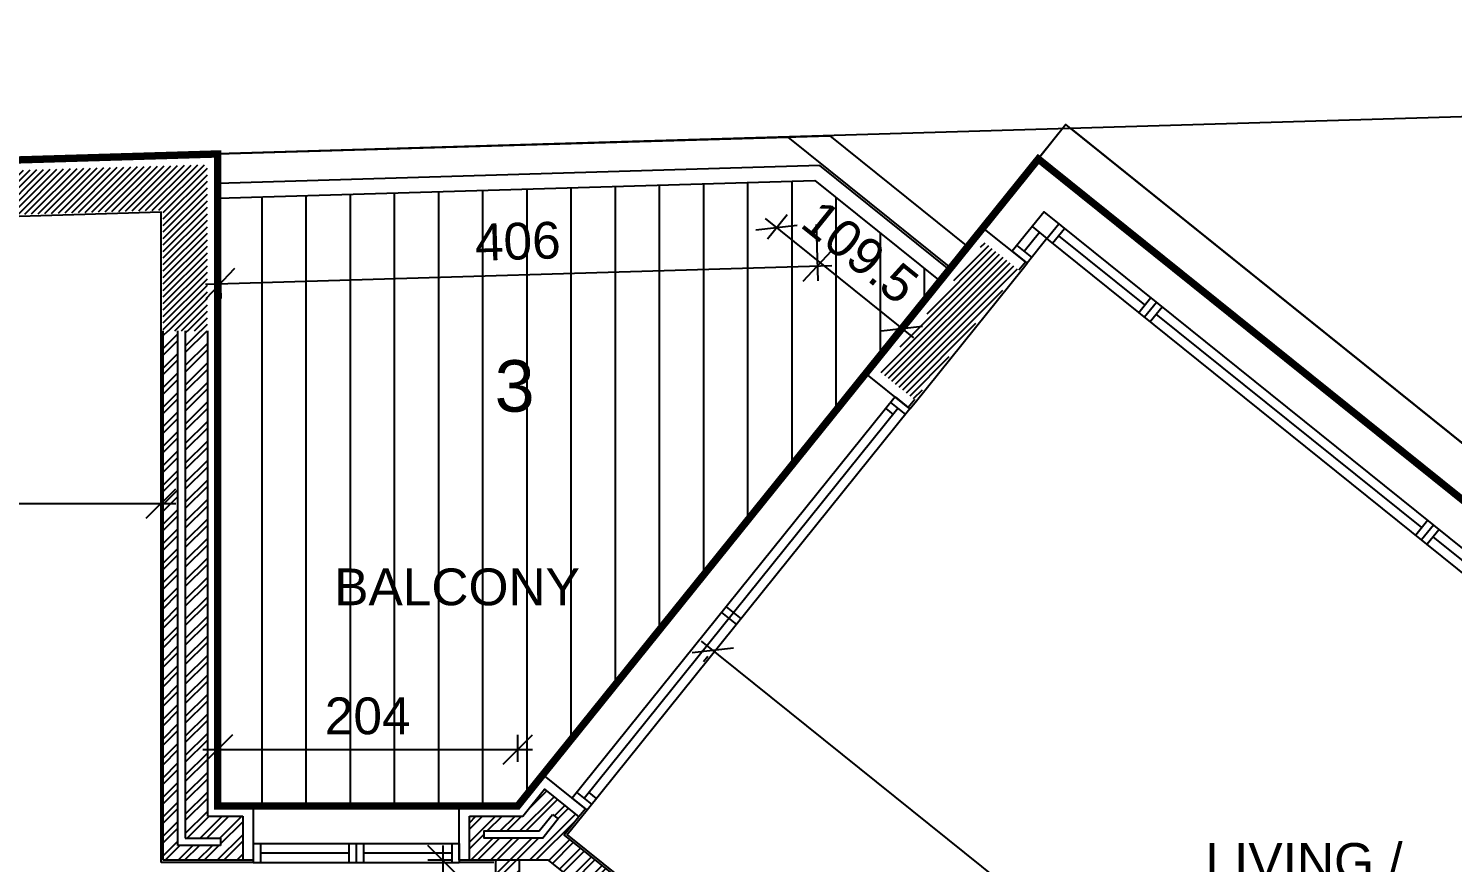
# Model space of a CAD drawing. Extents: x 0 to 47, y -4.1 to 58.5.
# Drawn here: x 8.91 to 18.59, y 52.78 to 58.45 of the extents above; entities that cross this region are included whole.
import ezdxf
from ezdxf.enums import TextEntityAlignment as Align

# ---------------------------------------------------------------- set-up
doc = ezdxf.new("R2010")
doc.units = 0
doc.header["$MEASUREMENT"] = 0
doc.header["$PDMODE"] = 35
doc.header["$PDSIZE"] = 0.3
doc.linetypes.add('HIDDEN2', pattern=[0.1875, 0.125, -0.0625])
doc.layers.get('0').update_dxf_attribs({"linetype": 'CONTINUOUS'})
doc.layers.get('DEFPOINTS').update_dxf_attribs({"linetype": 'CONTINUOUS'})
for name, color, linetype in [('A-ALU', 9, 'CONTINUOUS'), ('A-AREAS', 6, 'CONTINUOUS'), ('A-AREAS-TXT', 6, 'CONTINUOUS'), ('A-BALUST', 1, 'CONTINUOUS'), ('a-dim', 3, 'CONTINUOUS'), ('A-HATCH-CONC', 8, 'CONTINUOUS'), ('A-HATCH-WALL', 8, 'CONTINUOUS'), ('A-NOMENCLATURE', 3, 'CONTINUOUS'), ('A-PLASTER', 8, 'CONTINUOUS'), ('A-PROJ1H', 9, 'HIDDEN2'), ('A-PROJECTION', 9, 'CONTINUOUS'), ('a-revetement', 1, 'CONTINUOUS'), ('A-TILES', 137, 'CONTINUOUS'), ('A-WALL', 4, 'CONTINUOUS'), ('areaexe', 2, 'CONTINUOUS'), ('Parcelle$0$N-PLOT', 5, 'CONTINUOUS')]:
    doc.layers.add(name, color=color, linetype=linetype)
doc.styles.add('A100-STEXT', font='Arial Regular.ttf', dxfattribs={"height": 0.25})
doc.dimstyles.new('A100-DIM', dxfattribs={"dimtxt": 0.25, "dimasz": 0.2, "dimexe": 0.1, "dimexo": 0.3, "dimgap": 0.1, "dimtad": 1, "dimlfac": 100, "dimrnd": 0.5, "dimdsep": 46, "dimtxsty": 'A100-STEXT', "dimblk1": 'OBLIQUE', "dimblk2": 'OBLIQUE', "dimsah": 1, "dimcen": -0.05, "dimdle": 0.1, "dimclrd": 15, "dimclre": 15, "dimclrt": 256, "dimadec": 0, "dimazin": 0, "dimtfac": 0.28, "dimtix": 1, "dimtmove": 2, "dimatfit": 3, "dimldrblk": 'OBLIQUE', "dimfxl": 1, "dimtolj": 1, "dimarcsym": 0})
pattern_1 = [(45, (190.47489, 7e-11), (-0.06629126, 0.06629126), []), (45, (190.519085, 7e-11), (-0.06629126, 0.06629126), [])]

# ---------------------------------------------------------------- blocks, each defined once
blk = doc.blocks.new('_OBLIQUE')
at = {"color": 0, "linetype": 'ByBlock'}
blk.add_line((-0.5, -0.5), (0.5, 0.5), dxfattribs=at)
blk = doc.blocks.new('*D139')
at = {"layer": 'a-dim', "color": 15, "lineweight": -2, "transparency": 16777216}
for p, q in [((13.4836, 54.2894), (22.0166, 47.4272)), ((13.5292, 54.1866), (13.4989, 54.1488)), ((21.9064, 47.4497), (21.876, 47.4119))]:
    blk.add_line(p, q, dxfattribs=at)
at = {"layer": 'DEFPOINTS', "color": 0, "transparency": 16777216}
for p in [(13.7172, 54.4203), (22.0944, 47.6834), (21.9387, 47.4898)]:
    blk.add_point(p, dxfattribs=at)
at = {"layer": 'a-dim', "color": 15, "lineweight": -2, "transparency": 16777216, "xscale": 0.2, "yscale": 0.2, "zscale": 0.2}
for p, rotation in [((13.5616, 54.2268), 141.1937093680309), ((21.9387, 47.4898), 321.1937093680309)]:
    blk.add_blockref('_OBLIQUE', p, dxfattribs=dict(at, rotation=rotation))
at = {"layer": 'a-dim', "transparency": 16777216, "insert": (17.2562, 51.5477), "char_height": 0.25, "attachment_point": 5, "rotation": 321.19371, "style": 'A100-STEXT'}
blk.add_mtext('\\A1;1075', dxfattribs=at)
blk = doc.blocks.new('A$C45441731')
at = {"layer": 'A-ALU'}
for p, q in [((10.4384, 52.915), (11.8389, 52.915)), ((10.4384, 52.915), (10.4384, 52.785)), ((10.4884, 52.915), (10.4884, 52.785)), ((10.4884, 52.85), (11.0886, 52.85)), ((11.0886, 52.915), (11.0886, 52.785)), ((11.1386, 52.915), (11.1386, 52.785)), ((11.1886, 52.915), (11.1886, 52.785)), ((11.1886, 52.85), (11.7889, 52.85)), ((11.7889, 52.915), (11.7889, 52.785)), ((11.8389, 52.915), (11.8389, 52.785)), ((10.4384, 52.785), (11.8389, 52.785))]:
    blk.add_line(p, q, dxfattribs=at)
blk = doc.blocks.new('A$C7E5E5C8D')
at = {"layer": 'A-ALU'}
for p, q in [((14.8, 55.9503), (12.6066, 53.2228)), ((14.8, 55.9503), (14.9013, 55.8688)), ((14.8194, 55.8706), (12.6886, 53.2211)), ((14.9013, 55.8688), (12.7079, 53.1414)), ((14.7374, 55.8723), (14.788, 55.8316)), ((14.7687, 55.9113), (14.87, 55.8298)), ((13.6219, 54.4852), (13.7232, 54.4038)), ((13.6532, 54.5242), (13.7545, 54.4427)), ((12.6066, 53.2228), (12.7079, 53.1414)), ((12.638, 53.2618), (12.7393, 53.1803)), ((12.7199, 53.26), (12.7706, 53.2193))]:
    blk.add_line(p, q, dxfattribs=at)
blk = doc.blocks.new('A$C27EE2B71')
at = {"layer": 'A-ALU'}
for p, q in [((15.7307, 57.1075), (15.832, 57.026)), ((15.8709, 56.9947), (15.9524, 57.096)), ((15.5959, 56.9399), (15.6972, 56.8585)), ((15.6273, 56.9789), (15.7286, 56.8974)), ((16.4554, 56.5247), (16.5369, 56.626)), ((16.4944, 56.4933), (16.5758, 56.5946)), ((16.5333, 56.462), (16.6148, 56.5633)), ((18.4188, 55.1125), (18.3373, 55.0112)), ((18.3763, 54.9799), (18.4578, 55.0812)), ((18.4967, 55.0498), (18.4152, 54.9485))]:
    blk.add_line(p, q, dxfattribs=at)
for points in [[(19.1201, 54.5485), (15.8121, 57.2088), (15.5959, 56.9399)], [(15.832, 57.026), (15.9134, 57.1273)], [(15.7813, 57.0668), (15.6779, 56.9382)], [(19.0387, 54.4472), (15.832, 57.026), (15.6972, 56.8585)], [(16.4961, 56.5753), (15.9117, 57.0453)], [(18.3781, 55.0619), (16.574, 56.5127)], [(19.0404, 54.5292), (18.456, 54.9992)]]:
    blk.add_lwpolyline(points, dxfattribs=at)
blk = doc.blocks.new('*D179')
at = {"layer": 'a-dim', "color": 15, "lineweight": -2, "transparency": 16777216}
for p, q in [((4.9434, 55.2262), (9.9134, 55.2262)), ((5.0434, 55), (5.0434, 55.1262)), ((9.8134, 55), (9.8134, 55.1262))]:
    blk.add_line(p, q, dxfattribs=at)
at = {"layer": 'DEFPOINTS', "color": 0, "transparency": 16777216}
for p in [(5.0434, 55.3), (9.8134, 55.3), (9.8134, 55.2262)]:
    blk.add_point(p, dxfattribs=at)
at = {"layer": 'a-dim', "color": 15, "lineweight": -2, "transparency": 16777216, "xscale": 0.2, "yscale": 0.2, "zscale": 0.2, "rotation": 180}
blk.add_blockref('_OBLIQUE', (5.0434, 55.2262), dxfattribs=at)
at = {"layer": 'a-dim', "color": 15, "lineweight": -2, "transparency": 16777216, "xscale": 0.2, "yscale": 0.2, "zscale": 0.2}
blk.add_blockref('_OBLIQUE', (9.8134, 55.2262), dxfattribs=at)
at = {"layer": 'a-dim', "transparency": 16777216, "insert": (7.4284, 55.4512), "char_height": 0.25, "attachment_point": 5, "style": 'A100-STEXT'}
blk.add_mtext('\\A1;477', dxfattribs=at)
blk = doc.blocks.new('*D182')
at = {"layer": 'a-dim', "color": 15, "lineweight": -2, "transparency": 16777216}
for p, q in [((11.7271, 52.9), (11.7271, 49.465)), ((11.7884, 52.8), (11.6271, 52.8)), ((11.7884, 49.565), (11.6271, 49.565))]:
    blk.add_line(p, q, dxfattribs=at)
at = {"layer": 'DEFPOINTS', "color": 0, "transparency": 16777216}
for p in [(12.0884, 52.8), (11.7271, 49.565), (12.0884, 49.565)]:
    blk.add_point(p, dxfattribs=at)
at = {"layer": 'a-dim', "color": 15, "lineweight": -2, "transparency": 16777216, "xscale": 0.2, "yscale": 0.2, "zscale": 0.2}
for p, rotation in [((11.7271, 52.8), 90), ((11.7271, 49.565), 270)]:
    blk.add_blockref('_OBLIQUE', p, dxfattribs=dict(at, rotation=rotation))
at = {"layer": 'a-dim', "transparency": 16777216, "insert": (11.4994, 51.1825), "char_height": 0.25, "attachment_point": 5, "rotation": 90, "style": 'A100-STEXT'}
blk.add_mtext('\\A1;323.5', dxfattribs=at)
blk = doc.blocks.new('*D188')
at = {"layer": 'a-dim', "color": 15, "lineweight": -2, "transparency": 16777216}
for p, q in [((10.1984, 53.47), (10.1984, 53.6527)), ((12.2369, 53.47), (12.2369, 53.6527)), ((10.0984, 53.5527), (12.3369, 53.5527))]:
    blk.add_line(p, q, dxfattribs=at)
at = {"layer": 'DEFPOINTS', "color": 0, "transparency": 16777216}
for p in [(12.2369, 53.5527), (10.1984, 53.17), (12.2369, 53.17)]:
    blk.add_point(p, dxfattribs=at)
at = {"layer": 'a-dim', "color": 15, "lineweight": -2, "transparency": 16777216, "xscale": 0.2, "yscale": 0.2, "zscale": 0.2, "rotation": 180}
blk.add_blockref('_OBLIQUE', (10.1984, 53.5527), dxfattribs=at)
at = {"layer": 'a-dim', "color": 15, "lineweight": -2, "transparency": 16777216, "xscale": 0.2, "yscale": 0.2, "zscale": 0.2}
blk.add_blockref('_OBLIQUE', (12.2369, 53.5527), dxfattribs=at)
at = {"layer": 'a-dim', "transparency": 16777216, "insert": (11.2176, 53.7803), "char_height": 0.25, "attachment_point": 5, "style": 'A100-STEXT'}
blk.add_mtext('\\A1;204', dxfattribs=at)
blk = doc.blocks.new('*D189')
at = {"layer": 'a-dim', "color": 15, "lineweight": -2, "transparency": 16777216}
for p, q in [((14.2634, 57.1222), (14.2747, 56.74)), ((10.2073, 57.0015), (10.2187, 56.6193)), ((10.1157, 56.7162), (14.3717, 56.8429))]:
    blk.add_line(p, q, dxfattribs=at)
at = {"layer": 'DEFPOINTS', "color": 0, "transparency": 16777216}
for p in [(14.2544, 57.4221), (10.1984, 57.3013), (14.2718, 56.8399)]:
    blk.add_point(p, dxfattribs=at)
at = {"layer": 'a-dim', "color": 15, "lineweight": -2, "transparency": 16777216, "xscale": 0.2, "yscale": 0.2, "zscale": 0.2}
for p, rotation in [((14.2718, 56.8399), 1.704778622512064), ((10.2157, 56.7192), 181.7047786225121)]:
    blk.add_blockref('_OBLIQUE', p, dxfattribs=dict(at, rotation=rotation))
at = {"layer": 'a-dim', "transparency": 16777216, "insert": (12.237, 57.0071), "char_height": 0.25, "attachment_point": 5, "rotation": 1.70478, "style": 'A100-STEXT'}
blk.add_mtext('\\A1;406', dxfattribs=at)
blk = doc.blocks.new('*D190')
at = {"layer": 'a-dim', "color": 15, "lineweight": -2, "transparency": 16777216}
for p, q in [((14.0664, 57.1883), (13.9326, 57.0218)), ((13.9173, 57.1624), (14.9245, 56.3524)), ((14.9178, 56.5036), (14.7839, 56.3372))]:
    blk.add_line(p, q, dxfattribs=at)
at = {"layer": 'DEFPOINTS', "color": 0, "transparency": 16777216}
for p in [(14.2544, 57.4221), (15.1058, 56.7374), (14.8466, 56.4151)]:
    blk.add_point(p, dxfattribs=at)
at = {"layer": 'a-dim', "color": 15, "lineweight": -2, "transparency": 16777216, "xscale": 0.2, "yscale": 0.2, "zscale": 0.2}
for p, rotation in [((13.9952, 57.0997), 141.1937093753116), ((14.8466, 56.4151), 321.1937093753116)]:
    blk.add_blockref('_OBLIQUE', p, dxfattribs=dict(at, rotation=rotation))
at = {"layer": 'a-dim', "transparency": 16777216, "insert": (14.5636, 56.9348), "char_height": 0.25, "attachment_point": 5, "rotation": 321.19371, "style": 'A100-STEXT'}
blk.add_mtext('\\A1;109.5', dxfattribs=at)

msp = doc.modelspace()

# ---------------------------------------------------------------- hatches: boundary and pattern name
at = {"layer": 'A-HATCH-CONC'}
h = msp.add_hatch(dxfattribs=at)
h.set_pattern_fill('ANSI31', color=256, scale=0.25, style=0)
h.paths.add_polyline_path([(10.12837, 57.52936), (8.439, 57.47908), (7.22837, 57.14025), (7.22837, 56.4), (7.62837, 56.4), (7.62837, 56.94336), (8.47393, 57.18001), (9.82837, 57.22032), (9.82837, 56.4), (10.12837, 56.4)])
h = msp.add_hatch(dxfattribs=at)
h.set_pattern_fill('ANSI31', color=256, scale=0.25, style=0)
h.paths.add_polyline_path([(15.64168, 56.81333), (15.4079, 57.00134), (14.69974, 56.12076), (14.93352, 55.93275)])
at = {"layer": 'A-HATCH-WALL'}
h = msp.add_hatch(dxfattribs=at)
h.set_pattern_fill('ANSI32', color=256, scale=0.25, style=0)
h.set_pattern_definition(pattern_1)
h.paths.add_polyline_path([(14.35877, 49.33707), (14.28052, 49.4), (14.20877, 49.4), (14.20877, 49.15), (14.35877, 49.15)])
h.paths.add_polyline_path([(14.35877, 48.15), (14.20877, 48.15), (14.20877, 47.9), (14.35877, 47.9)])
h.paths.add_polyline_path([(14.35877, 49.4), (14.28052, 49.4), (14.35877, 49.33707)])
h.paths.add_polyline_path([(12.24837, 50.265), (12.08837, 50.265), (12.08837, 49.55), (12.24837, 49.55)])
h.paths.add_polyline_path([(12.24837, 52.15), (12.08837, 52.15), (12.08837, 51.16293), (12.21014, 51.065), (12.24837, 51.065)])
h.paths.add_polyline_path([(12.08837, 51.16293), (12.08837, 51.065), (12.21014, 51.065)], flags=17)
h.paths.add_polyline_path([(12.24837, 52.8), (12.08837, 52.8), (12.08837, 52.15), (12.24837, 52.15)])
h.paths.add_polyline_path([(12.90966, 52.04529), (12.24837, 52.04529), (12.24837, 51.89529), (12.90966, 51.89529), (12.90966, 51.91036)])
h.paths.add_polyline_path([(13.38471, 52.04529), (12.90966, 52.04529), (12.90966, 51.89529), (13.57123, 51.89529)])
h.paths.add_polyline_path([(9.99337, 51.87), (9.82837, 51.87), (9.82837, 51.72), (9.99337, 51.72)])
h.paths.add_polyline_path([(10.57837, 51.87), (9.99337, 51.87), (9.99337, 51.72), (10.57837, 51.72)])
h.paths.add_polyline_path([(15.90738, 50.01656), (15.75738, 50.13719), (15.75738, 49.55), (15.90738, 49.55)])
h.paths.add_polyline_path([(10.90263, 49.55), (9.97837, 49.55), (9.97837, 49.4), (11.08915, 49.4)])
h.paths.add_polyline_path([(11.92837, 49.55), (10.90263, 49.55), (11.08915, 49.4), (11.92837, 49.4)])
h.paths.add_polyline_path([(14.17837, 49.48215), (14.094, 49.55), (11.92837, 49.55), (11.92837, 49.4), (14.17837, 49.4)])
h.paths.add_polyline_path([(14.17837, 49.48215), (14.17837, 49.4), (14.28052, 49.4)], flags=17)
h.paths.add_polyline_path([(14.17837, 49.55), (14.094, 49.55), (14.17837, 49.48215)], flags=17)
h.paths.add_polyline_path([(16.58527, 49.47139), (16.48753, 49.55), (14.17837, 49.55), (14.17837, 49.48215), (14.28052, 49.4), (16.60944, 49.4), (16.63481, 49.43155)])
h.paths.add_polyline_path([(16.63481, 49.43155), (16.60944, 49.4), (16.67405, 49.4)])
h.paths.add_polyline_path([(12.46782, 50.31806), (13.54506, 49.45194), (13.67263, 49.61061), (12.59539, 50.47673)], flags=9)
h.paths.add_polyline_path([(9.82837, 52.8), (10.36837, 52.8), (10.36837, 53.1), (10.12837, 53.1), (10.12837, 56.4), (9.97837, 56.4), (9.97837, 52.95), (10.21837, 52.95), (10.21837, 52.9), (9.92837, 52.9), (9.92837, 56.4), (9.82837, 56.4)])
h.paths.add_polyline_path([(9.97837, 51.72), (9.82837, 51.72), (9.82837, 49.55), (9.02837, 49.55), (9.02837, 49.4), (9.97837, 49.4)])
h = msp.add_hatch(dxfattribs=at)
h.set_pattern_fill('ANSI32', color=256, scale=0.25, style=0)
h.set_pattern_definition(pattern_1)
h.paths.add_polyline_path([(16.76015, 49.58741), (16.63481, 49.43155), (16.6927, 49.385), (17.01184, 49.385)])
h.paths.add_polyline_path([(17.01184, 49.385), (16.6927, 49.385), (17.00497, 49.13388), (17.1303, 49.28973)])
h.paths.add_polyline_path([(12.40646, 52.95), (12.00837, 52.95), (12.00837, 53), (12.3825, 53), (12.47281, 53.11229), (12.51177, 53.08096)], flags=16)
h.paths.add_polyline_path([(12.44625, 52.8), (16.63481, 49.43155), (16.76015, 49.58741), (12.5521, 52.97153), (12.65237, 53.09621), (12.41859, 53.28422), (12.27044, 53.1), (11.90837, 53.1), (11.90837, 52.8)])
at = {"layer": 'A-TILES'}
h = msp.add_hatch(dxfattribs=at)
h.set_pattern_fill('_USER', color=256, scale=0.3, angle=90, style=0, pattern_type=0)
h.set_pattern_definition([(90, (9e-11, -5e-11), (-0.3, 2e-17), [])])
h.paths.add_polyline_path([(14.60132, 56.11008), (15.1058, 56.73739), (14.25444, 57.42206), (10.19837, 57.30134), (10.19837, 53.17), (10.43837, 53.17), (11.8389, 53.17), (12.2369, 53.17), (12.40791, 53.38264)])
h.paths.add_polyline_path([(10.05404, 53.65491), (10.23863, 53.65491), (10.23863, 53.5028), (10.05404, 53.5028)], flags=9)

# ---------------------------------------------------------------- linework, layer by layer
at = {"layer": 'A-ALU'}
for p, q in [((12.40791, 53.38264), (14.60132, 56.11008)), ((10.43837, 53.17), (11.8389, 53.17))]:
    msp.add_line(p, q, dxfattribs=at)
at = {"layer": 'A-AREAS'}
msp.add_lwpolyline([(19.53813, 54.92455), (15.96124, 57.80109), (12.2369, 53.17), (10.19837, 53.17), (10.19837, 57.6015), (8.42837, 57.54879), (7.15837, 57.19604), (7.15837, 57), (4.65837, 57)], dxfattribs=at)
msp.add_lwpolyline([(10.19837, 53.17), (10.19837, 57.60147), (14.07151, 57.71675), (15.17787, 56.82701), (12.2369, 53.17)], close=True, dxfattribs=at)
at = {"layer": 'A-BALUST'}
for p, q in [((14.28836, 57.52311), (10.19837, 57.40138)), ((15.16847, 56.81532), (14.28836, 57.52311)), ((10.19837, 57.30134), (14.25444, 57.42206)), ((14.25444, 57.42206), (15.1058, 56.73739))]:
    msp.add_line(p, q, dxfattribs=at)
at = {"layer": 'A-PLASTER'}
msp.add_line((10.43837, 52.785), (9.81337, 52.785), dxfattribs=at)
for points in [[(9.81337, 52.785), (9.81337, 57.20487), (8.47621, 57.16507), (7.64337, 56.93198), (7.64337, 56.385), (7.21337, 56.385), (7.21337, 56.87), (7.15837, 56.87)], [(14.88965, 55.87821), (14.90134, 55.8688), (14.93581, 55.91166), (14.93581, 55.91166), (15.66277, 56.81562), (15.66277, 56.81562), (15.69723, 56.85848), (15.68554, 56.86788)], [(12.70793, 53.14136), (12.57319, 52.97382), (17.1397, 49.30142)], [(12.07337, 52.785), (11.8389, 52.785)]]:
    msp.add_lwpolyline(points, dxfattribs=at)
at = {"layer": 'A-PROJ1H'}
msp.add_line((19.27994, 54.74721), (15.77323, 57.56731), dxfattribs=at)
at = {"layer": 'A-PROJECTION'}
for p, q in [((15.96124, 57.80109), (15.77323, 57.56731)), ((23.10713, 52.05435), (15.96124, 57.80109)), ((10.19837, 57.60147), (14.35618, 57.72522)), ((14.35618, 57.72522), (15.29381, 56.97117)), ((15.77323, 57.56731), (15.39722, 57.09975))]:
    msp.add_line(p, q, dxfattribs=at)
at = {"layer": 'a-revetement'}
for p, q in [((8.41774, 57.5485), (10.19837, 57.6015)), ((10.19837, 53.17), (10.19837, 57.6015)), ((15.39722, 57.09975), (14.60132, 56.11008)), ((15.68554, 56.86788), (15.39722, 57.09975)), ((15.64168, 56.81333), (15.68554, 56.86788)), ((14.88965, 55.87821), (14.60132, 56.11008)), ((14.93352, 55.93275), (14.88965, 55.87821)), ((12.2369, 53.17), (12.40791, 53.38264)), ((12.69624, 53.15076), (12.40791, 53.38264)), ((10.19837, 53.17), (10.43837, 53.17)), ((10.43837, 53.17), (10.43837, 52.8)), ((11.8389, 53.17), (12.2369, 53.17)), ((11.8389, 52.8), (11.8389, 53.17)), ((12.69624, 53.15076), (12.65237, 53.09621)), ((10.43837, 52.8), (10.36837, 52.8)), ((11.9089, 52.8), (11.8389, 52.8))]:
    msp.add_line(p, q, dxfattribs=at)
at = {"layer": 'A-WALL'}
for p, q in [((9.82837, 52.8), (9.82837, 56.4)), ((9.92837, 52.9), (9.92837, 56.4)), ((9.97837, 56.4), (9.97837, 52.95)), ((10.12837, 56.4), (10.12837, 53.1)), ((10.12837, 53.1), (10.36837, 53.1)), ((10.36837, 53.1), (10.36837, 52.8)), ((9.97837, 52.95), (10.21837, 52.95)), ((10.21837, 52.95), (10.21837, 52.9)), ((10.21837, 52.9), (9.92837, 52.9)), ((10.36837, 52.8), (9.82837, 52.8)), ((12.08837, 51.065), (12.08837, 52.8)), ((12.24837, 51.065), (12.24837, 52.8))]:
    msp.add_line(p, q, dxfattribs=at)
for points in [[(11.9089, 53.1), (12.27044, 53.1), (12.41859, 53.28422), (12.65237, 53.09621), (12.5521, 52.97153), (17.1303, 49.28973), (17.00497, 49.13388), (16.58527, 49.47139), (16.58527, 49.47139), (16.46838, 49.5654), (16.46838, 49.5654), (12.44625, 52.8), (11.9089, 52.8)], [(12.47281, 53.11229), (12.51177, 53.08096), (12.40646, 52.95), (12.0089, 52.95), (12.0089, 53), (12.3825, 53)]]:
    msp.add_lwpolyline(points, close=True, dxfattribs=at)
at = {"layer": 'areaexe', "const_width": 0.05}
msp.add_lwpolyline([(21.20514, 53.19979), (15.77323, 57.56731), (12.2369, 53.17), (10.19837, 53.17), (10.19837, 57.60147), (8.42837, 57.54879), (7.15837, 57.19604), (7.15837, 57), (4.65837, 57), (4.65837, 53.17), (0.54837, 53.17), (0.54837, 56.33), (1.04837, 56.33), (1.04837, 57), (1.04837, 57.32768), (0.00837, 57.29673), (0.00837, 41.93)], dxfattribs=at)
at = {"layer": 'Parcelle$0$N-PLOT'}
msp.add_line((15.99494, 57.77399), (41.90837, 36.93437), dxfattribs=at)
msp.add_lwpolyline([(0, 0), (38.90837, 0, 0.4142136), (41.90837, 3), (41.90837, 55.45463, 0.4229554), (38.81912, 58.4533), (0, 57.29794)], format="xyb", close=True, dxfattribs=at)

# ---------------------------------------------------------------- block references
at = {"layer": 'A-ALU'}
for name in ['A$C27EE2B71', 'A$C45441731', 'A$C7E5E5C8D']:
    msp.add_blockref(name, (0, 0), dxfattribs=at)

# ---------------------------------------------------------------- texts
at = {"layer": 'A-AREAS-TXT', "style": 'A100-STEXT'}
msp.add_text('3', height=0.35, dxfattribs=at).set_placement((12.21589, 55.84994), align=Align.CENTER)
at = {"layer": 'A-NOMENCLATURE', "style": 'A100-STEXT'}
for s, p in [('BALCONY', (11.82455, 54.65892)), ('LIVING /', (17.57861, 52.7972))]:
    msp.add_text(s, height=0.25, dxfattribs=at).set_placement(p, align=Align.MIDDLE)

# ---------------------------------------------------------------- dimensions: what is measured, and where the dimension line sits
at = {"layer": 'a-dim'}
for p1, p2, distance, picture, middle in [((10.19837, 57.30134), (14.25444, 57.42206), -0.58237, '*D189', (12.23696, 57.00712)), ((14.25444, 57.42206), (15.1058, 56.73739), -0.41361, '*D190', (14.56358, 56.93481)), ((5.04337, 55.3), (9.81337, 55.3), -0.07379, '*D179', (7.42837, 55.45121)), ((10.19837, 53.17), (12.2369, 53.17), 0.38265, '*D188', (11.21764, 53.7803)), ((12.08837, 52.8), (12.08837, 49.565), -0.36128, '*D182', (11.49936, 51.1825))]:
    dim = msp.add_aligned_dim(p1=p1, p2=p2, distance=distance, dimstyle='A100-DIM', dxfattribs=at)
    dim.commit()
    dim.dimension.update_dxf_attribs({"geometry": picture, "text_midpoint": middle})
dim = msp.add_linear_dim(base=(21.9387, 47.48985), p1=(13.71724, 54.42035), p2=(22.09438, 47.68344), angle=321.193709, dimstyle='A100-DIM', dxfattribs=at)
dim.commit()
dim.dimension.update_dxf_attribs({"geometry": '*D139', "text_midpoint": (17.25618, 51.54766), "dimtype": 160})

doc.saveas('drawing.dxf')
